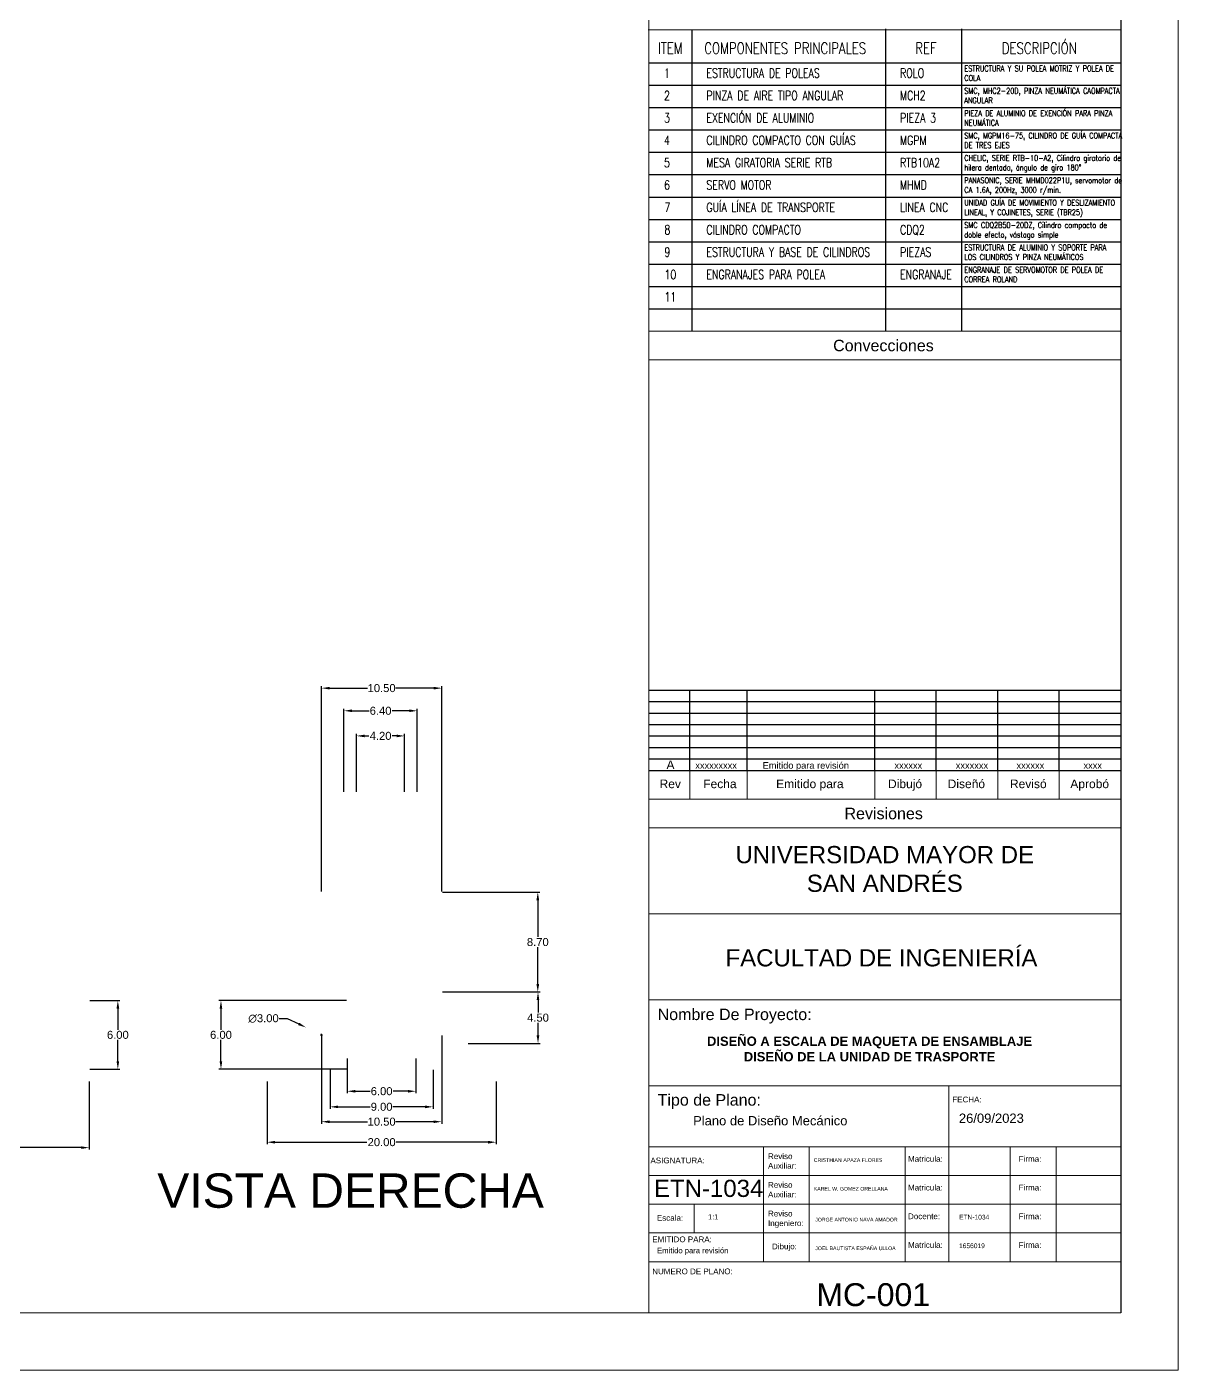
# Paper-space layout 'Vistas 1' of a CAD drawing. Header units: centimetres, sheet in millimetres. Extents: x -5 to 292, y -17 to 193.
# Drawn here: x 191.4 to 292, y -17 to 100.3 of the extents above; entities that cross this region are included whole.
import ezdxf

# ---------------------------------------------------------------- set-up
doc = ezdxf.new("R2010")
doc.units = ezdxf.units.CM
doc.header["$MEASUREMENT"] = 0
doc.layers.get('0').update_dxf_attribs({"true_color": 0xc2ced6})
for name, color, linetype, lineweight in [('ALZADO_COTAS_DE_LAS_PLANTAS', 7, 'Continuous', 0), ('G-ANNO-TTLB', 7, 'Continuous', 9), ('G-ANNO-TTLB-MEDM', 7, 'Continuous', 9), ('G-ANNO-TTLB-THIN', 7, 'Continuous', 9)]:
    doc.layers.add(name, color=color, linetype=linetype, lineweight=lineweight)
doc.styles.add('Arial', font='arial.ttf', dxfattribs={"height": 0.2})
doc.styles.add('Arial_1', font='arial.ttf', dxfattribs={"height": 150})
doc.styles.add('Arial_2', font='arial.ttf', dxfattribs={"height": 1.5})
doc.styles.add('ROMANS-SP', font='romans.shx', dxfattribs={"width": 0.75})
doc.styles.get("Standard").update_dxf_attribs({"font": 'arial.ttf'})
doc.dimstyles.get("Standard").update_dxf_attribs({"dimtxt": 0.7, "dimasz": 0.7, "dimexe": 0.18, "dimexo": 0.0625, "dimgap": 0.09, "dimtad": 0, "dimtih": 1, "dimtoh": 1, "dimzin": 0, "dimdsep": 46, "dimtxsty": 'Standard', "dimcen": 0.09, "dimadec": 0, "dimazin": 0, "dimtfac": 1, "dimtofl": 0, "dimtmove": 0, "dimatfit": 3, "dimfxl": 1, "dimtolj": 1, "dimtzin": 0, "dimarcsym": 0})

# ---------------------------------------------------------------- blocks, each defined once
blk = doc.blocks.new('*D31')
at = {"layer": 'ALZADO_COTAS_DE_LAS_PLANTAS', "color": 0, "lineweight": -2, "transparency": 16777216}
for p, q in [((219.14, 33.48), (219.14, 40.73)), ((219.84, 40.55), (221.34, 40.55)), ((224.84, 40.55), (223.34, 40.55)), ((225.54, 33.48), (225.54, 40.73))]:
    blk.add_line(p, q, dxfattribs=at)
at = {"layer": 'ALZADO_COTAS_DE_LAS_PLANTAS', "color": 0, "transparency": 16777216}
for points in [[(219.84, 40.67), (219.84, 40.44), (219.14, 40.55)], [(224.84, 40.67), (224.84, 40.44), (225.54, 40.55)]]:
    blk.add_solid(points, dxfattribs=at)
at = {"layer": 'Defpoints', "color": 0, "transparency": 16777216}
for p in [(219.14, 40.55), (219.14, 33.41), (225.54, 33.41)]:
    blk.add_point(p, dxfattribs=at)
at = {"layer": 'ALZADO_COTAS_DE_LAS_PLANTAS', "color": 0, "transparency": 16777216, "insert": (222.34, 40.55), "char_height": 0.7, "attachment_point": 5}
blk.add_mtext('\\A1;6.40', dxfattribs=at)
blk = doc.blocks.new('*D32')
at = {"layer": 'ALZADO_COTAS_DE_LAS_PLANTAS', "color": 0, "lineweight": -2, "transparency": 16777216}
for p, q in [((220.24, 33.48), (220.24, 38.54)), ((220.94, 38.36), (221.32, 38.36)), ((223.74, 38.36), (223.35, 38.36)), ((224.44, 33.48), (224.44, 38.54))]:
    blk.add_line(p, q, dxfattribs=at)
at = {"layer": 'ALZADO_COTAS_DE_LAS_PLANTAS', "color": 0, "transparency": 16777216}
for points in [[(220.94, 38.47), (220.94, 38.24), (220.24, 38.36)], [(223.74, 38.47), (223.74, 38.24), (224.44, 38.36)]]:
    blk.add_solid(points, dxfattribs=at)
at = {"layer": 'Defpoints', "color": 0, "transparency": 16777216}
for p in [(224.44, 38.36), (220.24, 33.41), (224.44, 33.41)]:
    blk.add_point(p, dxfattribs=at)
at = {"layer": 'ALZADO_COTAS_DE_LAS_PLANTAS', "color": 0, "transparency": 16777216, "insert": (222.34, 38.36), "char_height": 0.7, "attachment_point": 5}
blk.add_mtext('\\A1;4.20', dxfattribs=at)
blk = doc.blocks.new('*D33')
at = {"layer": 'ALZADO_COTAS_DE_LAS_PLANTAS', "color": 0, "lineweight": -2, "transparency": 16777216}
for p, q in [((217.18, 24.78), (217.18, 42.71)), ((217.88, 42.53), (221.19, 42.53)), ((226.98, 42.53), (223.66, 42.53)), ((227.68, 24.78), (227.68, 42.71))]:
    blk.add_line(p, q, dxfattribs=at)
at = {"layer": 'ALZADO_COTAS_DE_LAS_PLANTAS', "color": 0, "transparency": 16777216}
for points in [[(217.88, 42.64), (217.88, 42.41), (217.18, 42.53)], [(226.98, 42.64), (226.98, 42.41), (227.68, 42.53)]]:
    blk.add_solid(points, dxfattribs=at)
at = {"layer": 'Defpoints', "color": 0, "transparency": 16777216}
for p in [(227.68, 42.53), (217.18, 24.71), (227.68, 24.71)]:
    blk.add_point(p, dxfattribs=at)
at = {"layer": 'ALZADO_COTAS_DE_LAS_PLANTAS', "color": 0, "transparency": 16777216, "insert": (222.43, 42.53), "char_height": 0.7, "attachment_point": 5}
blk.add_mtext('\\A1;10.50', dxfattribs=at)
blk = doc.blocks.new('*D34')
at = {"layer": 'ALZADO_COTAS_DE_LAS_PLANTAS', "color": 0, "lineweight": -2, "transparency": 16777216}
for p, q in [((229.99, 16.01), (236.27, 16.01)), ((236.09, 15.31), (236.09, 14.21)), ((236.09, 12.21), (236.09, 13.32)), ((229.99, 11.51), (236.27, 11.51))]:
    blk.add_line(p, q, dxfattribs=at)
at = {"layer": 'ALZADO_COTAS_DE_LAS_PLANTAS', "color": 0, "transparency": 16777216}
for points in [[(235.97, 15.31), (236.2, 15.31), (236.09, 16.01)], [(235.97, 12.21), (236.2, 12.21), (236.09, 11.51)]]:
    blk.add_solid(points, dxfattribs=at)
at = {"layer": 'Defpoints', "color": 0, "transparency": 16777216}
for p in [(229.93, 16.01), (236.09, 16.01), (229.93, 11.51)]:
    blk.add_point(p, dxfattribs=at)
at = {"layer": 'ALZADO_COTAS_DE_LAS_PLANTAS', "color": 0, "transparency": 16777216, "insert": (236.09, 13.76), "char_height": 0.7, "attachment_point": 5}
blk.add_mtext('\\A1;4.50', dxfattribs=at)
blk = doc.blocks.new('*D35')
at = {"layer": 'ALZADO_COTAS_DE_LAS_PLANTAS', "color": 0, "lineweight": -2, "transparency": 16777216}
for p, q in [((227.74, 24.71), (236.25, 24.71)), ((236.07, 24.01), (236.07, 20.81)), ((236.07, 16.71), (236.07, 19.92)), ((227.74, 16.01), (236.25, 16.01))]:
    blk.add_line(p, q, dxfattribs=at)
at = {"layer": 'ALZADO_COTAS_DE_LAS_PLANTAS', "color": 0, "transparency": 16777216}
for points in [[(235.95, 24.01), (236.19, 24.01), (236.07, 24.71)], [(235.95, 16.71), (236.19, 16.71), (236.07, 16.01)]]:
    blk.add_solid(points, dxfattribs=at)
at = {"layer": 'Defpoints', "color": 0, "transparency": 16777216}
for p in [(227.68, 24.71), (236.07, 24.71), (227.68, 16.01)]:
    blk.add_point(p, dxfattribs=at)
at = {"layer": 'ALZADO_COTAS_DE_LAS_PLANTAS', "color": 0, "transparency": 16777216, "insert": (236.07, 20.36), "char_height": 0.7, "attachment_point": 5}
blk.add_mtext('\\A1;8.70', dxfattribs=at)
blk = doc.blocks.new('*D36')
at = {"layer": 'ALZADO_COTAS_DE_LAS_PLANTAS', "color": 0, "lineweight": -2, "transparency": 16777216}
for p, q in [((219.36, 15.26), (208.22, 15.26)), ((208.4, 14.56), (208.4, 12.71)), ((208.4, 9.96), (208.4, 11.82)), ((219.36, 9.26), (208.22, 9.26))]:
    blk.add_line(p, q, dxfattribs=at)
at = {"layer": 'ALZADO_COTAS_DE_LAS_PLANTAS', "color": 0, "transparency": 16777216}
for points in [[(208.28, 14.56), (208.51, 14.56), (208.4, 15.26)], [(208.28, 9.96), (208.51, 9.96), (208.4, 9.26)]]:
    blk.add_solid(points, dxfattribs=at)
at = {"layer": 'Defpoints', "color": 0, "transparency": 16777216}
for p in [(219.43, 15.26), (208.4, 9.26), (219.43, 9.26)]:
    blk.add_point(p, dxfattribs=at)
at = {"layer": 'ALZADO_COTAS_DE_LAS_PLANTAS', "color": 0, "transparency": 16777216, "insert": (208.4, 12.26), "char_height": 0.7, "attachment_point": 5}
blk.add_mtext('\\A1;6.00', dxfattribs=at)
blk = doc.blocks.new('*D38')
at = {"layer": 'ALZADO_COTAS_DE_LAS_PLANTAS', "color": 0, "lineweight": -2, "transparency": 16777216}
for p, q in [((219.43, 10.2), (219.43, 7.16)), ((225.43, 10.2), (225.43, 7.16)), ((220.13, 7.34), (221.43, 7.34)), ((224.73, 7.34), (223.43, 7.34))]:
    blk.add_line(p, q, dxfattribs=at)
at = {"layer": 'ALZADO_COTAS_DE_LAS_PLANTAS', "color": 0, "transparency": 16777216}
for points in [[(220.13, 7.45), (220.13, 7.22), (219.43, 7.34)], [(224.73, 7.45), (224.73, 7.22), (225.43, 7.34)]]:
    blk.add_solid(points, dxfattribs=at)
at = {"layer": 'Defpoints', "color": 0, "transparency": 16777216}
for p in [(219.43, 10.26), (225.43, 10.26), (225.43, 7.34)]:
    blk.add_point(p, dxfattribs=at)
at = {"layer": 'ALZADO_COTAS_DE_LAS_PLANTAS', "color": 0, "transparency": 16777216, "insert": (222.43, 7.34), "char_height": 0.7, "attachment_point": 5}
blk.add_mtext('\\A1;6.00', dxfattribs=at)
blk = doc.blocks.new('*D39')
at = {"layer": 'ALZADO_COTAS_DE_LAS_PLANTAS', "color": 0, "lineweight": -2, "transparency": 16777216}
for p, q in [((217.93, 9.2), (217.93, 5.8)), ((226.93, 9.2), (226.93, 5.8)), ((218.63, 5.98), (221.43, 5.98)), ((226.23, 5.98), (223.42, 5.98))]:
    blk.add_line(p, q, dxfattribs=at)
at = {"layer": 'ALZADO_COTAS_DE_LAS_PLANTAS', "color": 0, "transparency": 16777216}
for points in [[(218.63, 6.09), (218.63, 5.86), (217.93, 5.98)], [(226.23, 6.09), (226.23, 5.86), (226.93, 5.98)]]:
    blk.add_solid(points, dxfattribs=at)
at = {"layer": 'Defpoints', "color": 0, "transparency": 16777216}
for p in [(217.93, 9.26), (226.93, 9.26), (226.93, 5.98)]:
    blk.add_point(p, dxfattribs=at)
at = {"layer": 'ALZADO_COTAS_DE_LAS_PLANTAS', "color": 0, "transparency": 16777216, "insert": (222.43, 5.98), "char_height": 0.7, "attachment_point": 5}
blk.add_mtext('\\A1;9.00', dxfattribs=at)
blk = doc.blocks.new('*D42')
at = {"layer": 'ALZADO_COTAS_DE_LAS_PLANTAS', "color": 0, "lineweight": -2, "transparency": 16777216}
for p, q in [((212.43, 8.2), (212.43, 2.71)), ((232.43, 8.2), (232.43, 2.71)), ((213.13, 2.89), (221.15, 2.89)), ((231.73, 2.89), (223.7, 2.89))]:
    blk.add_line(p, q, dxfattribs=at)
at = {"layer": 'ALZADO_COTAS_DE_LAS_PLANTAS', "color": 0, "transparency": 16777216}
for points in [[(213.13, 3.01), (213.13, 2.77), (212.43, 2.89)], [(231.73, 3.01), (231.73, 2.77), (232.43, 2.89)]]:
    blk.add_solid(points, dxfattribs=at)
at = {"layer": 'Defpoints', "color": 0, "transparency": 16777216}
for p in [(212.43, 8.26), (232.43, 8.26), (232.43, 2.89)]:
    blk.add_point(p, dxfattribs=at)
at = {"layer": 'ALZADO_COTAS_DE_LAS_PLANTAS', "color": 0, "transparency": 16777216, "insert": (222.43, 2.89), "char_height": 0.7, "attachment_point": 5}
blk.add_mtext('\\A1;20.00', dxfattribs=at)
blk = doc.blocks.new('*D43')
at = {"layer": 'ALZADO_COTAS_DE_LAS_PLANTAS', "color": 0, "lineweight": -2, "transparency": 16777216}
for p, q in [((217.18, 12.2), (217.18, 4.5)), ((227.68, 12.2), (227.68, 4.5)), ((217.88, 4.68), (221.19, 4.68)), ((226.98, 4.68), (223.66, 4.68))]:
    blk.add_line(p, q, dxfattribs=at)
at = {"layer": 'ALZADO_COTAS_DE_LAS_PLANTAS', "color": 0, "transparency": 16777216}
for points in [[(217.88, 4.79), (217.88, 4.56), (217.18, 4.68)], [(226.98, 4.79), (226.98, 4.56), (227.68, 4.68)]]:
    blk.add_solid(points, dxfattribs=at)
at = {"layer": 'Defpoints', "color": 0, "transparency": 16777216}
for p in [(217.18, 12.26), (227.68, 12.26), (227.68, 4.68)]:
    blk.add_point(p, dxfattribs=at)
at = {"layer": 'ALZADO_COTAS_DE_LAS_PLANTAS', "color": 0, "transparency": 16777216, "insert": (222.43, 4.68), "char_height": 0.7, "attachment_point": 5}
blk.add_mtext('\\A1;10.50', dxfattribs=at)
blk = doc.blocks.new('*D45')
at = {"layer": 'ALZADO_COTAS_DE_LAS_PLANTAS', "color": 0, "lineweight": -2, "transparency": 16777216}
for p, q in [((213.49, 13.69), (214.19, 13.69)), ((214.19, 13.69), (215.19, 13.21)), ((217.09, 12.26), (217.27, 12.26)), ((217.18, 12.17), (217.18, 12.35))]:
    blk.add_line(p, q, dxfattribs=at)
at = {"layer": 'ALZADO_COTAS_DE_LAS_PLANTAS', "color": 0, "transparency": 16777216}
blk.add_solid([(215.24, 13.32), (215.14, 13.11), (215.82, 12.91)], dxfattribs=at)
at = {"layer": 'Defpoints', "color": 0, "transparency": 16777216}
for p in [(215.82, 12.91), (218.53, 11.62)]:
    blk.add_point(p, dxfattribs=at)
at = {"layer": 'ALZADO_COTAS_DE_LAS_PLANTAS', "color": 0, "transparency": 16777216, "insert": (212.11, 13.69), "char_height": 0.7, "attachment_point": 5}
blk.add_mtext('\\A1;∅3.00', dxfattribs=at)
blk = doc.blocks.new('*D46')
at = {"layer": 'ALZADO_COTAS_DE_LAS_PLANTAS', "color": 0, "lineweight": -2, "transparency": 16777216}
for p, q in [((46.89, 8.2), (46.89, 2.24)), ((196.89, 8.2), (196.89, 2.24)), ((47.59, 2.42), (120.38, 2.42)), ((196.19, 2.42), (123.4, 2.42))]:
    blk.add_line(p, q, dxfattribs=at)
at = {"layer": 'ALZADO_COTAS_DE_LAS_PLANTAS', "color": 0, "transparency": 16777216}
for points in [[(47.59, 2.53), (47.59, 2.3), (46.89, 2.42)], [(196.19, 2.53), (196.19, 2.3), (196.89, 2.42)]]:
    blk.add_solid(points, dxfattribs=at)
at = {"layer": 'Defpoints', "color": 0, "transparency": 16777216}
for p in [(46.89, 8.26), (196.89, 8.26), (46.89, 2.42)]:
    blk.add_point(p, dxfattribs=at)
at = {"layer": 'ALZADO_COTAS_DE_LAS_PLANTAS', "color": 0, "transparency": 16777216, "insert": (121.89, 2.42), "char_height": 0.7, "attachment_point": 5}
blk.add_mtext('\\A1;150.00', dxfattribs=at)
blk = doc.blocks.new('*D60')
at = {"layer": 'ALZADO_COTAS_DE_LAS_PLANTAS', "color": 0, "lineweight": -2, "transparency": 16777216}
for p, q in [((196.95, 15.26), (199.57, 15.26)), ((199.39, 14.56), (199.39, 12.71)), ((199.39, 9.96), (199.39, 11.82)), ((196.95, 9.26), (199.57, 9.26))]:
    blk.add_line(p, q, dxfattribs=at)
at = {"layer": 'ALZADO_COTAS_DE_LAS_PLANTAS', "color": 0, "transparency": 16777216}
for points in [[(199.28, 14.56), (199.51, 14.56), (199.39, 15.26)], [(199.28, 9.96), (199.51, 9.96), (199.39, 9.26)]]:
    blk.add_solid(points, dxfattribs=at)
at = {"layer": 'Defpoints', "color": 0, "transparency": 16777216}
for p in [(196.89, 15.26), (196.89, 9.26), (199.39, 9.26)]:
    blk.add_point(p, dxfattribs=at)
at = {"layer": 'ALZADO_COTAS_DE_LAS_PLANTAS', "color": 0, "transparency": 16777216, "insert": (199.39, 12.26), "char_height": 0.7, "attachment_point": 5}
blk.add_mtext('\\A1;6.00', dxfattribs=at)

psp = doc.layouts.new('Vistas 1')

# ---------------------------------------------------------------- linework, layer by layer
psp.add_line((286.99, 188.338), (286.99, -11.999))
for points in [[(249.518, 99.992), (249.518, 73.694)], [(266.431, 100.074), (266.431, 73.694)], [(273.062, 100.074), (273.062, 73.694)], [(245.758, 97.121), (286.99, 97.121)], [(245.758, 95.168), (286.99, 95.168)], [(245.758, 93.215), (286.99, 93.215)], [(245.798, 91.262), (287.03, 91.262)], [(245.798, 89.308), (287.03, 89.308)], [(245.798, 89.308), (287.03, 89.308)], [(245.798, 87.355), (287.03, 87.355)], [(245.798, 85.402), (287.03, 85.402)], [(245.798, 83.448), (287.03, 83.448)], [(245.798, 83.448), (287.03, 83.448)], [(245.798, 81.495), (287.03, 81.495)], [(245.798, 79.542), (287.03, 79.542)], [(245.798, 77.589), (287.03, 77.589)], [(245.798, 75.635), (287.03, 75.635)], [(245.758, 42.358), (286.99, 42.358)], [(249.355, 35.346), (249.355, 42.358)], [(254.363, 35.346), (254.363, 42.358)], [(265.495, 35.346), (265.495, 42.358)], [(270.869, 35.346), (270.869, 42.358)], [(276.242, 35.346), (276.242, 42.358)], [(281.616, 35.346), (281.616, 42.358)], [(245.758, 41.356), (286.99, 41.356)], [(245.758, 40.354), (286.99, 40.354)], [(245.758, 39.353), (286.99, 39.353)], [(245.758, 38.351), (286.99, 38.351)], [(245.758, 37.349), (286.99, 37.349)], [(245.758, 36.347), (286.99, 36.347)], [(245.758, 35.346), (286.99, 35.346)]]:
    psp.add_lwpolyline(points)
at = {"layer": 'G-ANNO-TTLB'}
for p, q in [((286.99, 73.694), (245.758, 73.694)), ((286.99, 71.19), (245.758, 71.19)), ((245.758, 42.358), (286.99, 42.358)), ((245.758, 35.346), (286.99, 35.346)), ((245.758, 35.346), (286.99, 35.346)), ((249.355, 35.346), (249.355, 32.842)), ((249.355, 35.346), (249.355, 32.842)), ((254.363, 35.346), (254.363, 32.842)), ((254.363, 35.346), (254.363, 32.842)), ((265.495, 35.346), (265.495, 32.842)), ((265.495, 35.346), (265.495, 32.842)), ((270.869, 35.346), (270.869, 32.842)), ((270.869, 35.346), (270.869, 32.842)), ((276.242, 35.346), (276.242, 32.842)), ((276.242, 35.346), (276.242, 32.842)), ((281.616, 35.346), (281.616, 32.842)), ((281.616, 35.346), (281.616, 32.842)), ((245.758, 32.842), (286.99, 32.842)), ((286.99, 22.825), (245.758, 22.825)), ((286.99, 15.312), (245.758, 15.312)), ((286.99, 7.799), (245.758, 7.799)), ((271.965, 7.799), (271.965, 2.478)), ((286.99, 2.478), (245.758, 2.478)), ((255.775, 2.478), (255.775, -7.539)), ((259.782, 2.478), (259.782, -7.539)), ((268.156, 2.478), (268.156, -7.539)), ((271.965, 2.478), (271.965, -7.539)), ((277.325, 2.478), (277.325, -7.539)), ((281.332, 2.478), (281.332, -7.539)), ((245.758, -0.026), (286.99, -0.026)), ((245.758, -2.53), (286.99, -2.53)), ((249.723, -2.53), (249.723, -5.035)), ((245.758, -5.035), (286.99, -5.035)), ((245.758, -7.539), (286.99, -7.539)), ((0.007, -11.999), (286.99, -11.999))]:
    psp.add_line(p, q, dxfattribs=at)
at = {"layer": 'G-ANNO-TTLB-MEDM'}
psp.add_line((245.758, 188.338), (245.758, -11.999), dxfattribs=at)
at = {"layer": 'G-ANNO-TTLB-THIN'}
for p, q in [((291.998, -17.007), (291.998, 193.347)), ((245.719, 99.992), (286.95, 99.992)), ((245.758, 30.337), (286.99, 30.337)), ((-5.002, -17.007), (291.998, -17.007))]:
    psp.add_line(p, q, dxfattribs=at)

# ---------------------------------------------------------------- texts
at = {"color": 0}
for s, width, gutter_width, heights, insert, char_height, attachment_point in [('UNIVERSIDAD MAYOR DE SAN ANDRÉS', 30.62993, 13.844, [6.037], (266.374, 26.735), 1.5, 5), ('FACULTAD DE INGENIERÍA', 32.02571, 13.844, [6.037], (266.087, 18.977), 1.5, 5), ('{\\fArial|b1|i0|c0|p34;DISEÑO A ESCALA DE MAQUETA DE ENSAMBLAJE\\PDISEÑO DE LA UNIDAD DE TRASPORTE}', 35.012, 6.229, [4.216], (265.044, 11.025), 0.81109, 5), ('Plano de Diseño Mecánico', 20.23009, 6.229, [2.716], (249.636, 5.174), 0.81109, 1), ('26/09/2023', 9.43785, 0.501, [1.504], (272.851, 5.39), 0.8111, 1), ('CRISTHIAN^IAPAZA FLORES', 13.94451, 0.501, [2.229], (260.174, 1.493), 0.32301, 1), ('ETN-1034', 9.43785, 0.501, [1.504], (246.219, -0.389), 1.5, 1), ('KAREL W. GOMEZ ORELLANA', 13.94451, 0.501, [2.229], (260.174, -1.011), 0.32301, 1), ('1:1', 9.43785, 0.501, [1.504], (250.946, -3.4), 0.4563, 1), ('ETN-1034', 13.94451, 0.501, [2.229], (272.865, -3.442), 0.4137, 1), ('JORGE ANTONIO NAVA AMADOR', 13.94451, 0.501, [2.229], (260.301, -3.706), 0.32301, 1), ('Emitido para revisión ', 13.94451, 0.501, [2.229], (246.494, -6.327), 0.47794, 1), ('JOEL BAUTISTA ESPAÑA ULLOA', 13.94451, 0.501, [2.229], (260.301, -6.21), 0.32301, 1), ('1656019', 13.94451, 0.501, [2.229], (272.865, -5.946), 0.4137, 1), ('MC-001', 9.43785, 0.501, [1.504], (260.397, -9.418), 2, 1)]:
    psp.add_mtext_dynamic_manual_height_columns(s, width=width, gutter_width=gutter_width, heights=heights, dxfattribs=dict(at, insert=insert, char_height=char_height, attachment_point=attachment_point))
at = {"color": 7, "insert": (219.721, -1.354), "char_height": 3, "attachment_point": 5}
psp.add_mtext_dynamic_manual_height_columns('VISTA DERECHA', width=39.64331, gutter_width=1, heights=[0], dxfattribs=at)
at = {"layer": 'G-ANNO-TTLB'}
for s, insert, char_height, width, attachment_point, style in [('ITEM', (247.642, 98.391), 1, 13.80706, 5, 'ROMANS-SP'), ('COMPONENTES PRINCIPALES', (257.678, 98.391), 1, 18.26061, 5, 'ROMANS-SP'), ('REF', (269.97, 98.391), 1, 13.80706, 5, 'ROMANS-SP'), ('DESCRIPCIÓN', (279.874, 98.391), 1, 13.80706, 5, 'ROMANS-SP'), ('1', (247.095, 96.617), 0.8, 2.21751, 1, 'ROMANS-SP'), ('ESTRUCTURA DE POLEAS', (250.797, 96.617), 0.8, 15.59001, 1, 'ROMANS-SP'), ('ROLO', (267.71, 96.617), 0.8, 2.21751, 1, 'ROMANS-SP'), ('ESTRUCTURA Y SU POLEA MOTRIZ Y POLEA DE COLA', (273.322, 96.874), 0.5008, 13.58668, 1, 'ROMANS-SP'), ('SMC, MHC2-20D, PINZA NEUMÁTICA CAOMPACTA ANGULAR ', (273.322, 94.92), 0.5008, 13.58668, 1, 'ROMANS-SP'), ('2', (247.095, 94.664), 0.8, 2.21751, 1, 'ROMANS-SP'), ('PINZA DE AIRE TIPO ANGULAR', (250.797, 94.664), 0.8, 15.59001, 1, 'ROMANS-SP'), ('MCH2', (267.71, 94.664), 0.8, 2.21751, 1, 'ROMANS-SP'), ('3', (247.095, 92.711), 0.8, 2.21751, 1, 'ROMANS-SP'), ('EXENCIÓN DE ALUMINIO', (250.797, 92.711), 0.8, 15.59001, 1, 'ROMANS-SP'), ('PIEZA 3', (267.71, 92.711), 0.8, 3.88263, 1, 'ROMANS-SP'), ('PIEZA DE ALUMINIO DE EXENCIÓN PARA PINZA NEUMÁTICA ', (273.322, 92.967), 0.5008, 13.58668, 1, 'ROMANS-SP'), ('4', (247.095, 90.758), 0.8, 2.21751, 1, 'ROMANS-SP'), ('CILINDRO COMPACTO CON GUÍAS', (250.797, 90.758), 0.8, 15.59001, 1, 'ROMANS-SP'), ('MGPM', (267.71, 90.758), 0.8, 3.88263, 1, 'ROMANS-SP'), ('SMC, MGPM16-75, CILINDRO DE GUÍA COMPACTA DE TRES EJES ', (273.322, 91.014), 0.5008, 13.58668, 1, 'ROMANS-SP'), ('5', (247.095, 88.804), 0.8, 2.21751, 1, 'ROMANS-SP'), ('MESA GIRATORIA SERIE RTB', (250.797, 88.804), 0.8, 15.59001, 1, 'ROMANS-SP'), ('RTB10A2', (267.71, 88.804), 0.8, 2.21751, 1, 'ROMANS-SP'), ('CHELIC, SERIE RTB-10-A2, Cilindro giratorio de hilera dentada, ángulo de giro 180°', (273.322, 89.061), 0.5008, 13.58668, 1, 'ROMANS-SP'), ('6', (247.095, 86.851), 0.8, 2.21751, 1, 'ROMANS-SP'), ('SERVO MOTOR', (250.797, 86.851), 0.8, 15.59001, 1, 'ROMANS-SP'), ('MHMD', (267.71, 86.851), 0.8, 2.21751, 1, 'ROMANS-SP'), ('PANASONIC, SERIE MHMD022P1U, servomotor de CA 1.6A, 200Hz, 3000 r/min.', (273.322, 87.107), 0.5008, 13.58668, 1, 'ROMANS-SP'), ('7', (247.134, 84.898), 0.8, 2.21751, 1, 'ROMANS-SP'), ('GUÍA LÍNEA DE TRANSPORTE', (250.797, 84.898), 0.8, 15.59001, 1, 'ROMANS-SP'), ('LINEA CNC', (267.71, 84.898), 0.8, 5.38035, 1, 'ROMANS-SP'), ('UNIDAD GUÍA DE MOVIMIENTO Y DESLIZAMIENTO  LINEAL, Y COJINETES, SERIE (TBR25)', (273.322, 85.154), 0.5008, 13.58668, 1, 'ROMANS-SP'), ('8', (247.134, 82.944), 0.8, 2.21751, 1, 'ROMANS-SP'), ('CILINDRO COMPACTO', (250.797, 82.944), 0.8, 15.59001, 1, 'ROMANS-SP'), ('CDQ2', (267.71, 82.944), 0.8, 2.21751, 1, 'ROMANS-SP'), ('SMC CDQ2B50-20DZ, Cilindro compacto de doble efecto, vástago simple', (273.322, 83.201), 0.5008, 13.10289, 1, 'ROMANS-SP'), ('9', (247.134, 80.991), 0.8, 2.21751, 1, 'ROMANS-SP'), ('ESTRUCTURA Y BASE DE CILINDROS', (250.797, 80.991), 0.8, 16.7891, 1, 'ROMANS-SP'), ('PIEZAS ', (267.71, 80.991), 0.8, 2.21751, 1, 'ROMANS-SP'), ('ESTRUCTURA DE ALUMINIO Y SOPORTE PARA LOS CILINDROS Y PINZA NEUMÁTICOS', (273.322, 81.247), 0.5008, 13.10289, 1, 'ROMANS-SP'), ('10', (247.134, 79.038), 0.8, 2.21751, 1, 'ROMANS-SP'), ('ENGRANAJES PARA POLEA', (250.797, 79.038), 0.8, 16.7891, 1, 'ROMANS-SP'), ('ENGRANAJE ', (267.71, 79.038), 0.8, 2.21751, 1, 'ROMANS-SP'), ('ENGRANAJE DE SERVOMOTOR DE POLEA DE CORREA ROLAND', (273.322, 79.294), 0.5008, 13.10289, 1, 'ROMANS-SP'), ('11', (247.134, 77.084), 0.8, 2.21751, 1, 'ROMANS-SP'), ('Convecciones', (261.865, 72.941), 1.00169, 11.00164, 1, 'Arial'), ('A', (247.311, 36.212), 0.751, 2.20836, 1, 'Arial_2'), ('xxxxxxxxx', (249.827, 36.071), 0.5781, 1.69933, 1, 'Arial_2'), ('Emitido para revisión ', (255.706, 36.071), 0.5781, 7.99626, 1, 'Arial_2'), ('xxxxxx', (267.221, 36.071), 0.5781, 7.99626, 1, 'Arial_2'), ('xxxxxxx', (272.574, 36.071), 0.5781, 7.99626, 1, 'Arial_2'), ('xxxxxx', (277.881, 36.071), 0.5781, 7.99626, 1, 'Arial_2'), ('xxxx', (283.73, 36.071), 0.5781, 7.99626, 1, 'Arial_2'), ('Rev', (246.705, 34.549), 0.7513, 2.20836, 1, 'Arial_2'), ('Rev', (246.705, 34.549), 0.7513, 2.20836, 1, 'Arial_2'), ('Fecha', (250.518, 34.549), 0.7513, 3.53337, 1, 'Arial_2'), ('Fecha', (250.518, 34.549), 0.7513, 3.53337, 1, 'Arial_2'), ('Emitido para', (256.889, 34.549), 0.75126, 7.06675, 1, 'Arial_2'), ('Emitido para', (256.889, 34.549), 0.75126, 7.06675, 1, 'Arial_2'), ('Dibujó', (266.659, 34.549), 0.7513, 3.57353, 1, 'Arial_2'), ('Dibujó', (266.659, 34.549), 0.7513, 3.57353, 1, 'Arial_2'), ('Diseñó', (271.867, 34.549), 0.7513, 3.93489, 1, 'Arial_2'), ('Diseñó', (271.867, 34.549), 0.7513, 3.93489, 1, 'Arial_2'), ('Revisó', (277.307, 34.549), 0.7513, 3.81444, 1, 'Arial_2'), ('Revisó', (277.307, 34.549), 0.7513, 3.81444, 1, 'Arial_2'), ('Aprobó', (282.581, 34.549), 0.7513, 4.0152, 1, 'Arial_2'), ('Aprobó', (282.581, 34.549), 0.7513, 4.0152, 1, 'Arial_2'), ('Revisiones', (262.858, 32.089), 1.0017, 8.59252, 1, 'Arial'), ('Nombre De Proyecto:', (246.535, 14.554), 1.00169, 16.14109, 1, 'Arial'), ('Tipo de Plano:', (246.535, 7.085), 1.00169, 16.14109, 1, 'Arial'), ('FECHA:', (272.271, 6.868), 0.5008, 3.0114, 1, 'Arial_1'), ('ASIGNATURA:', (245.909, 1.546), 0.50084, 6.94629, 1, 'Arial_1'), ('Reviso\\P{\\C0;Auxiliar: }', (256.18, 1.914), 0.50084, 3.81653, 1, 'Arial_1'), ('Matricula:', (268.407, 1.68), 0.5008, 3.65383, 1, 'Arial_1'), ('Firma:', (278.071, 1.68), 0.5008, 2.36897, 1, 'Arial_1'), ('Reviso\\P{\\C0;Auxiliar: }', (256.18, -0.59), 0.50084, 3.81653, 1, 'Arial_1'), ('Matricula:', (268.407, -0.824), 0.5008, 3.65383, 1, 'Arial_1'), ('Firma:', (278.071, -0.824), 0.5008, 2.36897, 1, 'Arial_1'), ('Escala:', (246.471, -3.468), 0.5008, 2.81064, 1, 'Arial_1'), ('Reviso\\P{\\C0;Ingeniero:}', (256.18, -3.094), 0.50084, 3.81653, 1, 'Arial_1'), ('Docente:', (268.407, -3.328), 0.5008, 3.65383, 1, 'Arial_1'), ('Firma:', (278.071, -3.328), 0.5008, 2.36897, 1, 'Arial_1'), ('EMITIDO PARA:', (246.065, -5.34), 0.50084, 6.14325, 1, 'Arial_1'), ('Matricula:', (268.407, -5.832), 0.5008, 3.65383, 1, 'Arial_1'), ('Firma:', (278.071, -5.832), 0.5008, 2.36897, 1, 'Arial_1'), ('Dibujo:', (256.521, -5.958), 0.5008, 2.56973, 1, 'Arial_1'), ('NUMERO DE PLANO:', (246.065, -8.135), 0.50084, 8.03039, 1, 'Arial_1')]:
    psp.add_mtext(s, dxfattribs=dict(at, insert=insert, char_height=char_height, width=width, attachment_point=attachment_point, style=style))

# ---------------------------------------------------------------- dimensions: what is measured, and where the dimension line sits
at = {"layer": 'ALZADO_COTAS_DE_LAS_PLANTAS'}
for base, p1, p2, picture, middle in [((227.677, 42.526), (217.177, 24.715), (227.677, 24.715), '*D33', (222.427, 42.526)), ((227.677, 4.677), (217.177, 12.265), (227.677, 12.265), '*D43', (222.427, 4.677)), ((225.427, 7.337), (219.427, 10.265), (225.427, 10.265), '*D38', (222.427, 7.337)), ((46.891, 2.415), (196.891, 8.265), (46.891, 8.265), '*D46', (121.891, 2.415)), ((232.427, 2.889), (212.427, 8.265), (232.427, 8.265), '*D42', (222.427, 2.889)), ((226.927, 5.977), (217.927, 9.265), (226.927, 9.265), '*D39', (222.427, 5.977))]:
    dim = psp.add_linear_dim(base=base, p1=p1, p2=p2, dimstyle='Standard', override={"dimlfac": -1}, dxfattribs=at)
    dim.commit()
    dim.dimension.update_dxf_attribs({"geometry": picture, "text_midpoint": middle})
for base, p1, p2, picture, middle in [((219.136, 40.554), (225.536, 33.415), (219.136, 33.415), '*D31', (222.336, 40.554)), ((224.436, 38.357), (220.236, 33.415), (224.436, 33.415), '*D32', (222.336, 38.357))]:
    dim = psp.add_linear_dim(base=base, p1=p1, p2=p2, dimstyle='Standard', override={"dimlfac": -1}, dxfattribs=at)
    dim.commit()
    dim.dimension.update_dxf_attribs({"geometry": picture, "text_midpoint": middle, "dimtype": 160})
for base, p1, p2, picture, middle in [((236.07, 24.715), (227.677, 16.015), (227.677, 24.715), '*D35', (236.07, 20.365)), ((199.395, 9.265), (196.891, 15.265), (196.891, 9.265), '*D60', (199.395, 12.265)), ((236.086, 16.015), (229.927, 11.515), (229.927, 16.015), '*D34', (236.086, 13.765))]:
    dim = psp.add_linear_dim(base=base, p1=p1, p2=p2, angle=90, dimstyle='Standard', override={"dimlfac": -1}, dxfattribs=at)
    dim.commit()
    dim.dimension.update_dxf_attribs({"geometry": picture, "text_midpoint": middle})
dim = psp.add_linear_dim(base=(208.398, 9.265), p1=(219.427, 15.265), p2=(219.427, 9.265), angle=90, dimstyle='Standard', override={"dimlfac": -1}, dxfattribs=at)
dim.commit()
dim.dimension.update_dxf_attribs({"geometry": '*D36', "text_midpoint": (208.398, 12.265), "dimtype": 160})
dim = psp.add_diameter_dim_2p(p1=(218.531, 11.62), p2=(215.823, 12.91), dimstyle='Standard', override={"dimlfac": -1}, dxfattribs=at)
dim.commit()
dim.dimension.update_dxf_attribs({"geometry": '*D45', "text_midpoint": (212.113, 13.687), "dimtype": 163})

doc.saveas('drawing.dxf')
